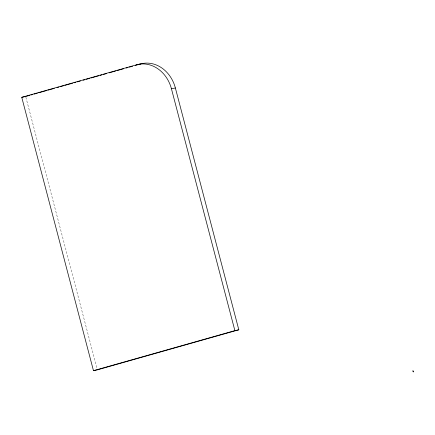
<?xml version="1.0" encoding="UTF-8"?>
<svg xmlns="http://www.w3.org/2000/svg" width="435" height="435" viewBox="0 0 435 435"><rect width="100%" height="100%" fill="white"/><g stroke="black" fill="none" stroke-linecap="round" stroke-linejoin="round"><path stroke-width="0.33" stroke-dasharray="2.17 1.63" d="M25.855 97.152L97.048 368.537"/><path stroke-width="0.65" d="M21.75 97.315L136.487 64.815L140.418 63.994A32.625 27.715 78.2 0 1 175.376 87.979L238.815 329.795L97.396 369.853L93.465 370.674L21.75 97.315L25.681 96.494M26.334 96.309L29.591 95.385M30.896 95.015L32.853 94.466M34.158 94.096L37.415 93.172M38.72 92.802L46.545 90.583M47.845 90.214L54.364 88.37M56.974 87.631L58.932 87.076M60.231 86.706L63.494 85.782M64.799 85.412L72.618 83.199M73.923 82.829L75.88 82.275M77.185 81.905L80.442 80.981M83.052 80.247L85.004 79.692M86.309 79.322L89.566 78.398M90.871 78.028L98.696 75.81M100.001 75.445L101.953 74.891M103.258 74.521L106.521 73.597M109.125 72.857L115.645 71.008M116.95 70.644L123.469 68.795M126.074 68.056L128.031 67.501M129.336 67.131L132.593 66.207M135.203 65.473L140.418 63.994M93.465 370.674L234.884 330.616L238.815 329.795M136.487 64.815A32.625 27.715 78.2 0 1 171.444 88.8L175.376 87.979M171.444 88.8L234.884 330.616M413.25 371.871L412.973 370.821L413.25 371.871"/></g></svg>
